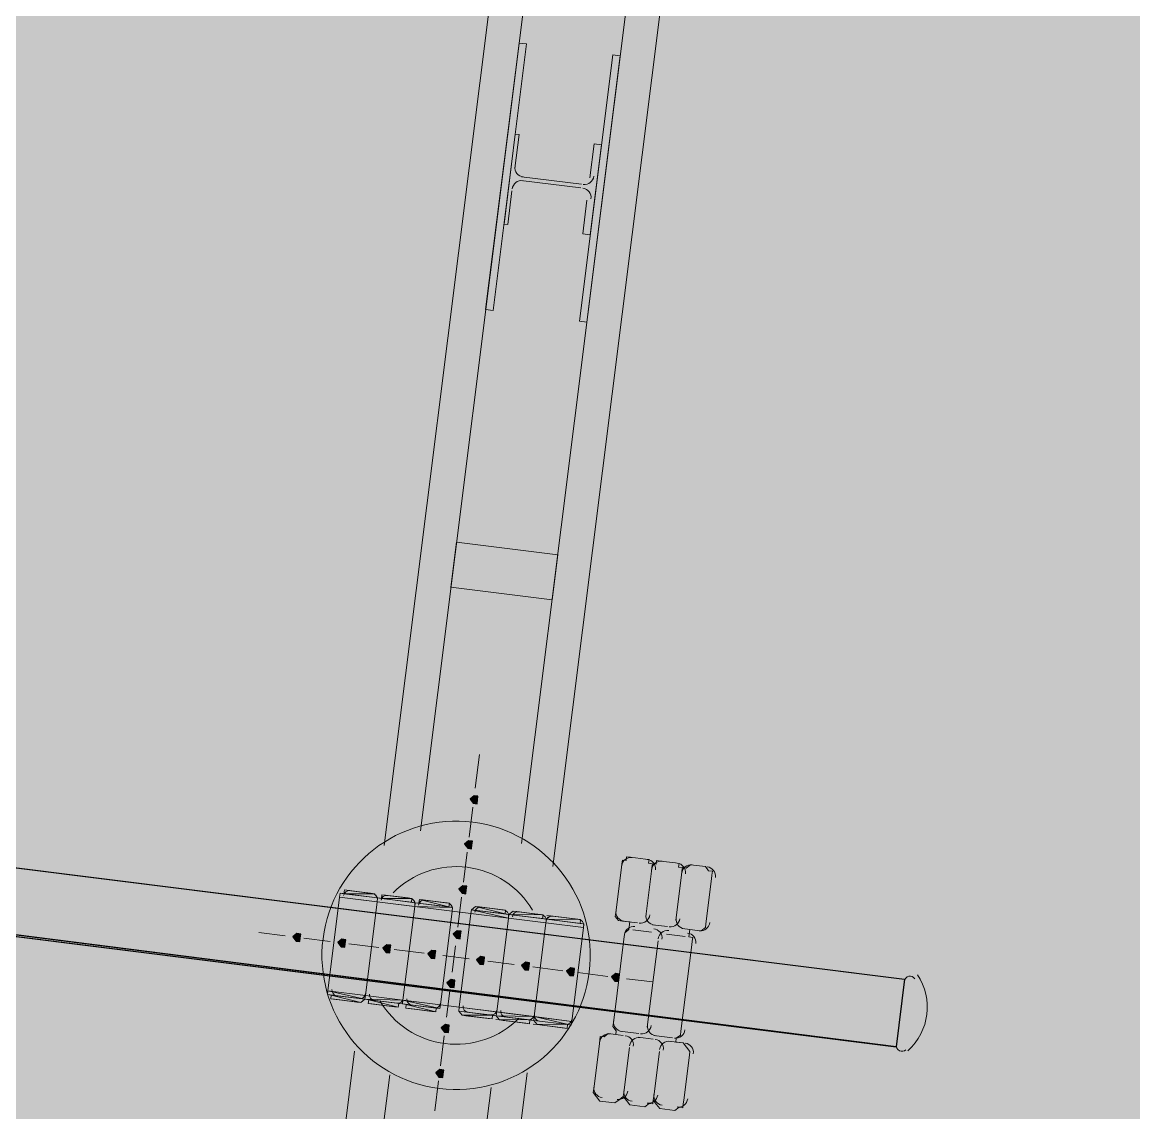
# Model space of a CAD drawing. Header units: metres. Extents: x -4 to 509425, y 7549 to 4732445.
# Drawn here: x 476070.667 to 476073.156, y 4719754.776 to 4719757.217 of the extents above; entities that cross this region are included whole.
import ezdxf

# ---------------------------------------------------------------- set-up
doc = ezdxf.new("R2010")
doc.units = ezdxf.units.M
doc.header["$LTSCALE"] = 0.01
doc.header["$MEASUREMENT"] = 0
doc.layers.get('0').update_dxf_attribs({"lineweight": 0})
doc.layers.add('_SUBESTACIÓN', color=1, linetype='Continuous')
doc.layers.add('SUBESTACION LA VID', color=253, linetype='Continuous')

# ---------------------------------------------------------------- blocks, each defined once
blk = doc.blocks.new('A$Cfff6051d')
at = {"layer": 'SUBESTACION LA VID', "transparency": 33554687}
h = blk.add_hatch(color=256, dxfattribs=at)
h.dxf.hatch_style = 2
h.paths.add_polyline_path([(476071.6864, 4719755.476), (476071.6874, 4719755.4844), (476071.679, 4719755.4854), (476071.6696, 4719755.4781), (476071.6769, 4719755.4686), (476071.6853, 4719755.4676)])
h = blk.add_hatch(color=256, dxfattribs=at)
h.dxf.hatch_style = 2
h.paths.add_polyline_path([(476071.6737, 4719755.3752), (476071.6748, 4719755.3836), (476071.6664, 4719755.3846), (476071.6569, 4719755.3773), (476071.6643, 4719755.3678), (476071.6727, 4719755.3668)])
h = blk.add_hatch(color=256, dxfattribs=at)
h.dxf.hatch_style = 2
h.paths.add_polyline_path([(476071.6611, 4719755.2744), (476071.6622, 4719755.2828), (476071.6538, 4719755.2838), (476071.6443, 4719755.2765), (476071.6517, 4719755.267), (476071.6601, 4719755.266)])
h = blk.add_hatch(color=256, dxfattribs=at)
h.dxf.hatch_style = 2
h.paths.add_polyline_path([(476071.6485, 4719755.1736), (476071.6495, 4719755.182), (476071.6411, 4719755.183), (476071.6317, 4719755.1757), (476071.639, 4719755.1662), (476071.6474, 4719755.1652)])
h = blk.add_hatch(color=256, dxfattribs=at)
h.dxf.hatch_style = 2
h.paths.add_polyline_path([(476071.2893, 4719755.1674), (476071.2904, 4719755.1758), (476071.282, 4719755.1768), (476071.2725, 4719755.1695), (476071.2799, 4719755.16), (476071.2883, 4719755.159)])
h = blk.add_hatch(color=256, dxfattribs=at)
h.dxf.hatch_style = 2
h.paths.add_polyline_path([(476071.3901, 4719755.1547), (476071.3912, 4719755.1631), (476071.3828, 4719755.1642), (476071.3733, 4719755.1569), (476071.3807, 4719755.1474), (476071.3891, 4719755.1463)])
h = blk.add_hatch(color=256, dxfattribs=at)
h.dxf.hatch_style = 2
h.paths.add_polyline_path([(476071.491, 4719755.1421), (476071.492, 4719755.1505), (476071.4836, 4719755.1516), (476071.4741, 4719755.1442), (476071.4815, 4719755.1348), (476071.4899, 4719755.1337)])
h = blk.add_hatch(color=256, dxfattribs=at)
h.dxf.hatch_style = 2
h.paths.add_polyline_path([(476071.5918, 4719755.1295), (476071.5928, 4719755.1379), (476071.5844, 4719755.1389), (476071.575, 4719755.1316), (476071.5823, 4719755.1221), (476071.5907, 4719755.1211)])
h = blk.add_hatch(color=256, dxfattribs=at)
h.dxf.hatch_style = 2
h.paths.add_polyline_path([(476071.701, 4719755.1158), (476071.702, 4719755.1242), (476071.6936, 4719755.1252), (476071.6842, 4719755.1179), (476071.6915, 4719755.1084), (476071.6999, 4719755.1074)])
h = blk.add_hatch(color=256, dxfattribs=at)
h.dxf.hatch_style = 2
h.paths.add_polyline_path([(476071.8018, 4719755.1031), (476071.8028, 4719755.1115), (476071.7944, 4719755.1126), (476071.785, 4719755.1052), (476071.7923, 4719755.0958), (476071.8007, 4719755.0947)])
h = blk.add_hatch(color=256, dxfattribs=at)
h.dxf.hatch_style = 2
h.paths.add_polyline_path([(476071.9026, 4719755.0905), (476071.9036, 4719755.0989), (476071.8952, 4719755.1), (476071.8858, 4719755.0926), (476071.8931, 4719755.0832), (476071.9015, 4719755.0821)])
h = blk.add_hatch(color=256, dxfattribs=at)
h.dxf.hatch_style = 2
h.paths.add_polyline_path([(476072.0034, 4719755.0779), (476072.0044, 4719755.0863), (476071.996, 4719755.0873), (476071.9866, 4719755.08), (476071.9939, 4719755.0705), (476072.0023, 4719755.0695)])
h = blk.add_hatch(color=256, dxfattribs=at)
h.dxf.hatch_style = 2
h.paths.add_polyline_path([(476071.6348, 4719755.0644), (476071.6358, 4719755.0728), (476071.6274, 4719755.0738), (476071.618, 4719755.0665), (476071.6253, 4719755.057), (476071.6337, 4719755.0559)])
h = blk.add_hatch(color=256, dxfattribs=at)
h.dxf.hatch_style = 2
h.paths.add_polyline_path([(476071.6221, 4719754.9635), (476071.6232, 4719754.9719), (476071.6148, 4719754.973), (476071.6053, 4719754.9657), (476071.6127, 4719754.9562), (476071.6211, 4719754.9551)])
h = blk.add_hatch(color=256, dxfattribs=at)
h.dxf.hatch_style = 2
h.paths.add_polyline_path([(476071.6095, 4719754.8627), (476071.6106, 4719754.8711), (476071.6022, 4719754.8722), (476071.5927, 4719754.8649), (476071.6, 4719754.8554), (476071.6084, 4719754.8543)])
at = {"layer": 'SUBESTACION LA VID', "lineweight": 15}
for p, q in [((476072.6429, 4719755.0745), (475976.8959, 4719767.0782)), ((476072.6239, 4719754.9233), (475976.8769, 4719766.927)), ((476071.8555, 4719758.3899), (476071.4774, 4719755.3742)), ((476072.2335, 4719758.3425), (476071.8554, 4719755.3268)), ((476071.5583, 4719755.4067), (476071.9247, 4719758.33)), ((476071.7851, 4719755.3783), (476072.1516, 4719758.3016)), ((476071.7835, 4719756.8631), (476071.9179, 4719756.8463)), ((476071.919, 4719756.8547), (476071.7846, 4719756.8715)), ((476071.6906, 4719755.5778), (476071.6811, 4719755.5022)), ((476071.6759, 4719755.4602), (476071.6675, 4719755.393)), ((476071.6632, 4719755.3594), (476071.6548, 4719755.2922)), ((476072.0287, 4719755.3477), (476072.0623, 4719755.3435)), ((476072.0959, 4719755.3393), (476072.1295, 4719755.3351)), ((476072.1631, 4719755.3309), (476072.1967, 4719755.3267)), ((476071.9961, 4719755.2238), (476072.0087, 4719755.3246)), ((476072.0633, 4719755.2154), (476072.0759, 4719755.3162)), ((476072.0759, 4719755.3162), (476072.0633, 4719755.2154)), ((476072.1305, 4719755.207), (476072.1431, 4719755.3078)), ((476072.1431, 4719755.3078), (476072.1305, 4719755.207)), ((476072.2103, 4719755.2994), (476072.1977, 4719755.1986)), ((476071.3776, 4719755.2587), (476071.3513, 4719755.0487)), ((476071.4469, 4719755.2671), (476071.3965, 4719755.2734)), ((476071.5309, 4719755.2566), (476071.4805, 4719755.2629)), ((476071.6506, 4719755.2586), (476071.6422, 4719755.1914)), ((476071.4616, 4719755.2482), (476071.4353, 4719755.0382)), ((476071.4353, 4719755.0382), (476071.4616, 4719755.2482)), ((476071.5456, 4719755.2376), (476071.5193, 4719755.0276)), ((476071.5193, 4719755.0276), (476071.5456, 4719755.2376)), ((476071.6149, 4719755.246), (476071.5645, 4719755.2523)), ((476071.6905, 4719755.2365), (476071.7409, 4719755.2302)), ((476071.6033, 4719755.0171), (476071.6296, 4719755.2271)), ((476071.6453, 4719755.0118), (476071.6716, 4719755.2219)), ((476071.7556, 4719755.2113), (476071.7293, 4719755.0013)), ((476071.7293, 4719755.0013), (476071.7556, 4719755.2113)), ((476071.7745, 4719755.226), (476071.8249, 4719755.2197)), ((476071.8501, 4719755.2165), (476071.9089, 4719755.2092)), ((476071.8396, 4719755.2008), (476071.8133, 4719754.9908)), ((476071.8133, 4719754.9908), (476071.8396, 4719755.2008)), ((476071.9236, 4719755.1903), (476071.8973, 4719754.9802)), ((476072.0444, 4719755.2007), (476072.0108, 4719755.2049)), ((476072.0276, 4719755.2028), (476072.0255, 4719755.186)), ((476072.0759, 4719755.1797), (476072.0339, 4719755.185)), ((476072.1116, 4719755.1923), (476072.078, 4719755.1965)), ((476072.1788, 4719755.1839), (476072.1452, 4719755.1881)), ((476072.162, 4719755.186), (476072.1599, 4719755.1692)), ((476071.2557, 4719755.1716), (476071.1969, 4719755.179)), ((476071.3565, 4719755.159), (476071.2977, 4719755.1663)), ((476072.015, 4719755.1703), (476071.9907, 4719754.9771)), ((476072.0906, 4719755.1608), (476072.0663, 4719754.9676)), ((476072.0663, 4719754.9676), (476072.0906, 4719755.1608)), ((476072.1515, 4719755.1702), (476072.1095, 4719755.1755)), ((476071.4657, 4719755.1453), (476071.3985, 4719755.1537)), ((476071.5666, 4719755.1326), (476071.4994, 4719755.1411)), ((476071.6369, 4719755.1494), (476071.6295, 4719755.0906)), ((476072.1419, 4719754.9581), (476072.1662, 4719755.1513)), ((476071.6674, 4719755.12), (476071.6086, 4719755.1274)), ((476071.7682, 4719755.1074), (476071.7094, 4719755.1147)), ((476071.8774, 4719755.0937), (476071.8102, 4719755.1021)), ((476071.9782, 4719755.081), (476071.911, 4719755.0895)), ((476072.079, 4719755.0684), (476072.0202, 4719755.0758)), ((476072.6418, 4719755.0661), (476072.6239, 4719754.9233)), ((476071.6243, 4719755.0486), (476071.6169, 4719754.9898)), ((476071.3659, 4719755.0298), (476071.4163, 4719755.0235)), ((476071.4499, 4719755.0193), (476071.5004, 4719755.0129)), ((476071.534, 4719755.0087), (476071.5844, 4719755.0024)), ((476071.7104, 4719754.9866), (476071.66, 4719754.9929)), ((476071.7944, 4719754.9761), (476071.744, 4719754.9824)), ((476071.8784, 4719754.9656), (476071.8196, 4719754.9729)), ((476071.996, 4719754.9508), (476071.997, 4719754.9592)), ((476072.0054, 4719754.9582), (476072.0474, 4719754.9529)), ((476071.6116, 4719754.9478), (476071.6032, 4719754.8806)), ((476072.0128, 4719754.9487), (476071.9792, 4719754.9529)), ((476072.08, 4719754.9403), (476072.0464, 4719754.9445)), ((476072.081, 4719754.9487), (476072.123, 4719754.9434)), ((476072.1472, 4719754.9319), (476072.1136, 4719754.9361)), ((476072.1304, 4719754.934), (476072.1314, 4719754.9424)), ((476071.034, 4719751.9059), (476071.4111, 4719754.9132)), ((476071.9592, 4719754.9298), (476071.9466, 4719754.829)), ((476072.0264, 4719754.9214), (476072.0138, 4719754.8206)), ((476072.0138, 4719754.8206), (476072.0264, 4719754.9214)), ((476072.0936, 4719754.913), (476072.081, 4719754.8122)), ((476072.081, 4719754.8122), (476072.0936, 4719754.913)), ((476072.1482, 4719754.8037), (476072.1608, 4719754.9045)), ((476071.4898, 4719754.8607), (476071.1233, 4719751.9374)), ((476071.4204, 4719751.8575), (476071.7975, 4719754.8648)), ((476071.7166, 4719754.8322), (476071.3501, 4719751.9089)), ((476071.599, 4719754.847), (476071.5906, 4719754.7798)), ((476071.9602, 4719754.8017), (476071.9938, 4719754.7975)), ((476072.0274, 4719754.7933), (476072.061, 4719754.7891)), ((476072.0946, 4719754.7849), (476072.1282, 4719754.7806))]:
    blk.add_line(p, q, dxfattribs=at)
at = {"layer": 'SUBESTACION LA VID', "lineweight": 0}
for p, q in [((476071.387, 4719755.2661), (476071.4626, 4719755.2566)), ((476071.387, 4719755.2661), (476071.4553, 4719755.266)), ((476071.387, 4719755.2661), (476071.4553, 4719755.266)), ((476071.3881, 4719755.2745), (476071.4553, 4719755.266)), ((476071.3881, 4719755.2745), (476071.4553, 4719755.266)), ((476071.3965, 4719755.2734), (476071.4553, 4719755.266)), ((476071.3965, 4719755.2734), (476071.4469, 4719755.2671)), ((476071.471, 4719755.2555), (476071.5382, 4719755.2471)), ((476071.471, 4719755.2555), (476071.5393, 4719755.2555)), ((476071.4721, 4719755.2639), (476071.5393, 4719755.2555)), ((476071.4721, 4719755.2639), (476071.5393, 4719755.2555)), ((476071.4721, 4719755.2639), (476071.5393, 4719755.2555)), ((476071.4721, 4719755.2639), (476071.5393, 4719755.2555)), ((476071.5456, 4719755.2376), (476071.6306, 4719755.2355)), ((476071.5466, 4719755.246), (476071.6306, 4719755.2355)), ((476071.5466, 4719755.246), (476071.6306, 4719755.2355)), ((476071.5466, 4719755.246), (476071.6222, 4719755.2366)), ((476071.5561, 4719755.2534), (476071.6222, 4719755.2366)), ((476071.5561, 4719755.2534), (476071.6233, 4719755.245)), ((476071.5561, 4719755.2534), (476071.6233, 4719755.245)), ((476071.5561, 4719755.2534), (476071.6233, 4719755.245)), ((476071.5561, 4719755.2534), (476071.6233, 4719755.245)), ((476071.5561, 4719755.2534), (476071.6149, 4719755.246)), ((476071.6726, 4719755.2303), (476071.7556, 4719755.2113)), ((476071.6726, 4719755.2303), (476071.7566, 4719755.2197)), ((476071.6726, 4719755.2303), (476071.7482, 4719755.2208)), ((476071.6821, 4719755.2376), (476071.7482, 4719755.2208)), ((476071.6821, 4719755.2376), (476071.7493, 4719755.2292)), ((476071.6821, 4719755.2376), (476071.7493, 4719755.2292)), ((476071.6821, 4719755.2376), (476071.7493, 4719755.2292)), ((476071.6821, 4719755.2376), (476071.7493, 4719755.2292)), ((476071.6905, 4719755.2365), (476071.7493, 4719755.2292)), ((476071.7566, 4719755.2197), (476071.8406, 4719755.2092)), ((476071.7566, 4719755.2197), (476071.8406, 4719755.2092)), ((476071.7566, 4719755.2197), (476071.8322, 4719755.2102)), ((476071.7566, 4719755.2197), (476071.8333, 4719755.2186)), ((476071.7661, 4719755.2271), (476071.8333, 4719755.2186)), ((476071.7661, 4719755.2271), (476071.8333, 4719755.2186)), ((476071.7661, 4719755.2271), (476071.8249, 4719755.2197)), ((476071.7661, 4719755.2271), (476071.8249, 4719755.2197)), ((476071.7745, 4719755.226), (476071.8249, 4719755.2197)), ((476071.8406, 4719755.2092), (476071.9247, 4719755.1987)), ((476071.8406, 4719755.2092), (476071.9163, 4719755.1997)), ((476071.8406, 4719755.2092), (476071.9163, 4719755.1997)), ((476071.8501, 4719755.2165), (476071.9173, 4719755.2081)), ((476071.8501, 4719755.2165), (476071.9089, 4719755.2092)), ((476071.8501, 4719755.2165), (476071.9089, 4719755.2092)), ((476071.8501, 4719755.2165), (476071.9089, 4719755.2092)), ((476071.8396, 4719755.2008), (476071.9236, 4719755.1903)), ((476072.6239, 4719754.9233), (476072.6429, 4719755.0745)), ((476071.4247, 4719755.0224), (476071.3586, 4719755.0392)), ((476071.5193, 4719755.0276), (476071.4353, 4719755.0382)), ((476071.4247, 4719755.0224), (476071.3575, 4719755.0308)), ((476071.4247, 4719755.0224), (476071.3575, 4719755.0308)), ((476071.4247, 4719755.0224), (476071.3659, 4719755.0298)), ((476071.5182, 4719755.0192), (476071.4342, 4719755.0298)), ((476071.5182, 4719755.0192), (476071.4342, 4719755.0298)), ((476071.5182, 4719755.0192), (476071.4342, 4719755.0298)), ((476071.5004, 4719755.0129), (476071.4415, 4719755.0203)), ((476071.5088, 4719755.0119), (476071.4415, 4719755.0203)), ((476071.5088, 4719755.0119), (476071.4415, 4719755.0203)), ((476071.5088, 4719755.0119), (476071.4415, 4719755.0203)), ((476071.5088, 4719755.0119), (476071.4415, 4719755.0203)), ((476071.5088, 4719755.0119), (476071.4426, 4719755.0287)), ((476071.5938, 4719755.0098), (476071.5182, 4719755.0192)), ((476071.6022, 4719755.0087), (476071.5182, 4719755.0192)), ((476071.6022, 4719755.0087), (476071.5182, 4719755.0192)), ((476071.6033, 4719755.0171), (476071.5193, 4719755.0276)), ((476071.5928, 4719755.0014), (476071.5256, 4719755.0098)), ((476071.5928, 4719755.0014), (476071.5256, 4719755.0098)), ((476071.5928, 4719755.0014), (476071.5256, 4719755.0098)), ((476071.5928, 4719755.0014), (476071.5266, 4719755.0182)), ((476071.7282, 4719754.9929), (476071.6442, 4719755.0034)), ((476071.7282, 4719754.9929), (476071.6442, 4719755.0034)), ((476071.7104, 4719754.9866), (476071.6516, 4719754.994)), ((476071.7188, 4719754.9856), (476071.6516, 4719754.994)), ((476071.7198, 4719754.994), (476071.6516, 4719754.994)), ((476071.8038, 4719754.9834), (476071.7272, 4719754.9845)), ((476071.8038, 4719754.9834), (476071.7282, 4719754.9929)), ((476071.8038, 4719754.9834), (476071.7282, 4719754.9929)), ((476071.7944, 4719754.9761), (476071.7356, 4719754.9835)), ((476071.8028, 4719754.975), (476071.7356, 4719754.9835)), ((476071.7944, 4719754.9761), (476071.744, 4719754.9824)), ((476071.8878, 4719754.9729), (476071.8122, 4719754.9824)), ((476071.8878, 4719754.9729), (476071.8122, 4719754.9824)), ((476071.8878, 4719754.9729), (476071.8112, 4719754.974)), ((476071.8784, 4719754.9656), (476071.8196, 4719754.9729)), ((476071.8784, 4719754.9656), (476071.8196, 4719754.9729)), ((476071.8784, 4719754.9656), (476071.8196, 4719754.9729)), ((476071.8868, 4719754.9645), (476071.8196, 4719754.9729)), ((476071.8868, 4719754.9645), (476071.8196, 4719754.9729))]:
    blk.add_line(p, q, dxfattribs=at)
at = {"layer": 'SUBESTACION LA VID', "lineweight": 15}
for points in [[(476072.6239, 4719754.9233), (476072.6429, 4719755.0745), (475976.8959, 4719767.0782), (475976.8769, 4719766.927), (476072.6239, 4719754.9233)], [(476071.7214, 4719756.5722), (476071.7962, 4719757.1687), (476071.7794, 4719757.1708), (476071.7046, 4719756.5744), (476071.7214, 4719756.5722)], [(476071.9146, 4719756.548), (476071.9894, 4719757.1444), (476072.0062, 4719757.1423), (476071.9314, 4719756.5459), (476071.9146, 4719756.548)], [(476071.7709, 4719756.9671), (476071.7457, 4719756.7655), (476071.7541, 4719756.7644), (476071.7635, 4719756.84)], [(476071.7699, 4719756.8904), (476071.7793, 4719756.966), (476071.7709, 4719756.9671)], [(476071.9315, 4719756.8189), (476071.9221, 4719756.7433), (476071.9389, 4719756.7412), (476071.9641, 4719756.9428), (476071.9473, 4719756.9449), (476071.9379, 4719756.8693)], [(476071.6267, 4719755.9527), (476071.6393, 4719756.0535), (476071.8662, 4719756.0251), (476071.8535, 4719755.9243), (476071.6267, 4719755.9527)], [(476072.1977, 4719755.1986), (476072.2103, 4719755.2994), (476072.2114, 4719755.3078), (476072.2124, 4719755.3162), (476072.204, 4719755.3172), (476072.1967, 4719755.3267), (476072.1631, 4719755.3309), (476072.1536, 4719755.3235), (476072.1452, 4719755.3246), (476072.1442, 4719755.3162), (476072.1431, 4719755.3078), (476072.1442, 4719755.3162), (476072.1452, 4719755.3246), (476072.1368, 4719755.3256), (476072.1379, 4719755.334), (476072.1295, 4719755.3351), (476072.0959, 4719755.3393), (476072.0875, 4719755.3404), (476072.0864, 4719755.332), (476072.078, 4719755.333), (476072.077, 4719755.3246), (476072.0759, 4719755.3162), (476072.077, 4719755.3246), (476072.078, 4719755.333), (476072.0696, 4719755.3341), (476072.0707, 4719755.3425), (476072.0623, 4719755.3435), (476072.0287, 4719755.3477), (476072.0203, 4719755.3488), (476072.0192, 4719755.3404), (476072.0108, 4719755.3414), (476072.0098, 4719755.333), (476072.0087, 4719755.3246), (476071.9961, 4719755.2238), (476071.995, 4719755.2154), (476072.0024, 4719755.206), (476072.0108, 4719755.2049), (476072.0276, 4719755.2028), (476072.0255, 4719755.186), (476072.016, 4719755.1787), (476072.015, 4719755.1703), (476071.9907, 4719754.9771), (476071.9897, 4719754.9687), (476071.997, 4719754.9592), (476071.996, 4719754.9508), (476071.9792, 4719754.9529), (476071.9697, 4719754.9456), (476071.9613, 4719754.9466), (476071.9603, 4719754.9382), (476071.9592, 4719754.9298), (476071.9466, 4719754.829), (476071.9455, 4719754.8206), (476071.9529, 4719754.8112), (476071.9602, 4719754.8017), (476071.9938, 4719754.7975), (476072.0033, 4719754.8048), (476072.0127, 4719754.8122), (476072.0138, 4719754.8206), (476072.0127, 4719754.8122), (476072.0201, 4719754.8027), (476072.0274, 4719754.7933), (476072.061, 4719754.7891), (476072.0705, 4719754.7964), (476072.0789, 4719754.7954), (476072.0799, 4719754.8038), (476072.081, 4719754.8122), (476072.0799, 4719754.8038), (476072.0873, 4719754.7943), (476072.0946, 4719754.7849), (476072.1282, 4719754.7806), (476072.1377, 4719754.788), (476072.1461, 4719754.7869), (476072.1471, 4719754.7953), (476072.1482, 4719754.8037), (476072.1608, 4719754.9045), (476072.1619, 4719754.9129), (476072.1545, 4719754.9224), (476072.1472, 4719754.9319), (476072.1304, 4719754.934), (476072.1314, 4719754.9424), (476072.1409, 4719754.9497), (476072.1419, 4719754.9581), (476072.1662, 4719755.1513), (476072.1672, 4719755.1597), (476072.1683, 4719755.1681), (476072.1599, 4719755.1692), (476072.162, 4719755.186), (476072.1788, 4719755.1839), (476072.1872, 4719755.1828), (476072.1966, 4719755.1902), (476072.1977, 4719755.1986)], [(476071.4973, 4719755.2608), (476071.4805, 4719755.2629), (476071.4721, 4719755.2639), (476071.471, 4719755.2555), (476071.4626, 4719755.2566), (476071.4616, 4719755.2482), (476071.4626, 4719755.2566), (476071.4553, 4719755.266), (476071.4469, 4719755.2671), (476071.3965, 4719755.2734), (476071.3881, 4719755.2745), (476071.387, 4719755.2661), (476071.3786, 4719755.2671), (476071.3776, 4719755.2587), (476071.3513, 4719755.0487), (476071.3502, 4719755.0403), (476071.3586, 4719755.0392), (476071.3575, 4719755.0308), (476071.3659, 4719755.0298), (476071.4163, 4719755.0235), (476071.4247, 4719755.0224), (476071.4342, 4719755.0298), (476071.4353, 4719755.0382), (476071.4342, 4719755.0298), (476071.4426, 4719755.0287), (476071.4415, 4719755.0203), (476071.4499, 4719755.0193), (476071.5004, 4719755.0129), (476071.5088, 4719755.0119), (476071.5098, 4719755.0203), (476071.5182, 4719755.0192), (476071.5193, 4719755.0276), (476071.5182, 4719755.0192), (476071.5266, 4719755.0182), (476071.5256, 4719755.0098), (476071.534, 4719755.0087), (476071.5844, 4719755.0024), (476071.5928, 4719755.0014), (476071.5938, 4719755.0098), (476071.6022, 4719755.0087), (476071.6033, 4719755.0171), (476071.6453, 4719755.0118), (476071.6442, 4719755.0034), (476071.6516, 4719754.994), (476071.66, 4719754.9929), (476071.7104, 4719754.9866), (476071.7188, 4719754.9856), (476071.7198, 4719754.994), (476071.7282, 4719754.9929), (476071.7293, 4719755.0013), (476071.7282, 4719754.9929), (476071.7356, 4719754.9835), (476071.744, 4719754.9824), (476071.7944, 4719754.9761), (476071.8028, 4719754.975), (476071.8038, 4719754.9834), (476071.8122, 4719754.9824), (476071.8133, 4719754.9908), (476071.8122, 4719754.9824), (476071.8196, 4719754.9729), (476071.8784, 4719754.9656), (476071.8868, 4719754.9645), (476071.8878, 4719754.9729), (476071.8962, 4719754.9718), (476071.8973, 4719754.9802), (476071.9236, 4719755.1903), (476071.9247, 4719755.1987), (476071.9163, 4719755.1997), (476071.9173, 4719755.2081), (476071.9089, 4719755.2092), (476071.8501, 4719755.2165), (476071.8406, 4719755.2092), (476071.8396, 4719755.2008), (476071.8406, 4719755.2092), (476071.8322, 4719755.2102), (476071.8333, 4719755.2186), (476071.8249, 4719755.2197), (476071.7745, 4719755.226), (476071.7661, 4719755.2271), (476071.7566, 4719755.2197), (476071.7556, 4719755.2113), (476071.7566, 4719755.2197), (476071.7482, 4719755.2208), (476071.7493, 4719755.2292), (476071.7409, 4719755.2302), (476071.6905, 4719755.2365), (476071.6821, 4719755.2376), (476071.6726, 4719755.2303), (476071.6716, 4719755.2219), (476071.6296, 4719755.2271), (476071.6306, 4719755.2355), (476071.6222, 4719755.2366), (476071.6233, 4719755.245), (476071.6149, 4719755.246), (476071.5645, 4719755.2523), (476071.5561, 4719755.2534), (476071.555, 4719755.245), (476071.5466, 4719755.246), (476071.5456, 4719755.2376), (476071.5466, 4719755.246), (476071.5382, 4719755.2471), (476071.5393, 4719755.2555), (476071.5309, 4719755.2566), (476071.4973, 4719755.2608)]]:
    blk.add_lwpolyline(points, dxfattribs=at)
at = {"layer": 'SUBESTACION LA VID'}
for points in [[(476071.6864, 4719755.476), (476071.6874, 4719755.4844), (476071.679, 4719755.4854), (476071.6696, 4719755.4781), (476071.6769, 4719755.4686), (476071.6853, 4719755.4676)], [(476071.6737, 4719755.3752), (476071.6748, 4719755.3836), (476071.6664, 4719755.3846), (476071.6569, 4719755.3773), (476071.6643, 4719755.3678), (476071.6727, 4719755.3668)], [(476071.6611, 4719755.2744), (476071.6622, 4719755.2828), (476071.6538, 4719755.2838), (476071.6443, 4719755.2765), (476071.6517, 4719755.267), (476071.6601, 4719755.266)], [(476071.6485, 4719755.1736), (476071.6495, 4719755.182), (476071.6411, 4719755.183), (476071.6317, 4719755.1757), (476071.639, 4719755.1662), (476071.6474, 4719755.1652)], [(476071.2893, 4719755.1674), (476071.2904, 4719755.1758), (476071.282, 4719755.1768), (476071.2725, 4719755.1695), (476071.2799, 4719755.16), (476071.2883, 4719755.159)], [(476071.3901, 4719755.1547), (476071.3912, 4719755.1631), (476071.3828, 4719755.1642), (476071.3733, 4719755.1569), (476071.3807, 4719755.1474), (476071.3891, 4719755.1463)], [(476071.491, 4719755.1421), (476071.492, 4719755.1505), (476071.4836, 4719755.1516), (476071.4741, 4719755.1442), (476071.4815, 4719755.1348), (476071.4899, 4719755.1337)], [(476071.5918, 4719755.1295), (476071.5928, 4719755.1379), (476071.5844, 4719755.1389), (476071.575, 4719755.1316), (476071.5823, 4719755.1221), (476071.5907, 4719755.1211)], [(476071.701, 4719755.1158), (476071.702, 4719755.1242), (476071.6936, 4719755.1252), (476071.6842, 4719755.1179), (476071.6915, 4719755.1084), (476071.6999, 4719755.1074)], [(476071.8018, 4719755.1031), (476071.8028, 4719755.1115), (476071.7944, 4719755.1126), (476071.785, 4719755.1052), (476071.7923, 4719755.0958), (476071.8007, 4719755.0947)], [(476071.9026, 4719755.0905), (476071.9036, 4719755.0989), (476071.8952, 4719755.1), (476071.8858, 4719755.0926), (476071.8931, 4719755.0832), (476071.9015, 4719755.0821)], [(476072.0034, 4719755.0779), (476072.0044, 4719755.0863), (476071.996, 4719755.0873), (476071.9866, 4719755.08), (476071.9939, 4719755.0705), (476072.0023, 4719755.0695)], [(476071.6348, 4719755.0644), (476071.6358, 4719755.0728), (476071.6274, 4719755.0738), (476071.618, 4719755.0665), (476071.6253, 4719755.057), (476071.6337, 4719755.0559)], [(476071.6221, 4719754.9635), (476071.6232, 4719754.9719), (476071.6148, 4719754.973), (476071.6053, 4719754.9657), (476071.6127, 4719754.9562), (476071.6211, 4719754.9551)], [(476071.6095, 4719754.8627), (476071.6106, 4719754.8711), (476071.6022, 4719754.8722), (476071.5927, 4719754.8649), (476071.6, 4719754.8554), (476071.6084, 4719754.8543)]]:
    blk.add_lwpolyline(points, close=True, dxfattribs=at)
at = {"layer": 'SUBESTACION LA VID', "lineweight": 0}
for points in [[(476071.6864, 4719755.476), (476071.6874, 4719755.4844), (476071.679, 4719755.4854), (476071.6696, 4719755.4781), (476071.6769, 4719755.4686), (476071.6853, 4719755.4676)], [(476071.6737, 4719755.3752), (476071.6748, 4719755.3836), (476071.6664, 4719755.3846), (476071.6569, 4719755.3773), (476071.6643, 4719755.3678), (476071.6727, 4719755.3668)], [(476071.6611, 4719755.2744), (476071.6622, 4719755.2828), (476071.6538, 4719755.2838), (476071.6443, 4719755.2765), (476071.6517, 4719755.267), (476071.6601, 4719755.266)], [(476071.6485, 4719755.1736), (476071.6495, 4719755.182), (476071.6411, 4719755.183), (476071.6317, 4719755.1757), (476071.639, 4719755.1662), (476071.6474, 4719755.1652)], [(476071.2893, 4719755.1674), (476071.2904, 4719755.1758), (476071.282, 4719755.1768), (476071.2725, 4719755.1695), (476071.2799, 4719755.16), (476071.2883, 4719755.159)], [(476071.3901, 4719755.1547), (476071.3912, 4719755.1631), (476071.3828, 4719755.1642), (476071.3733, 4719755.1569), (476071.3807, 4719755.1474), (476071.3891, 4719755.1463)], [(476071.491, 4719755.1421), (476071.492, 4719755.1505), (476071.4836, 4719755.1516), (476071.4741, 4719755.1442), (476071.4815, 4719755.1348), (476071.4899, 4719755.1337)], [(476071.5918, 4719755.1295), (476071.5928, 4719755.1379), (476071.5844, 4719755.1389), (476071.575, 4719755.1316), (476071.5823, 4719755.1221), (476071.5907, 4719755.1211)], [(476071.701, 4719755.1158), (476071.702, 4719755.1242), (476071.6936, 4719755.1252), (476071.6842, 4719755.1179), (476071.6915, 4719755.1084), (476071.6999, 4719755.1074)], [(476071.8018, 4719755.1031), (476071.8028, 4719755.1115), (476071.7944, 4719755.1126), (476071.785, 4719755.1052), (476071.7923, 4719755.0958), (476071.8007, 4719755.0947)], [(476071.9026, 4719755.0905), (476071.9036, 4719755.0989), (476071.8952, 4719755.1), (476071.8858, 4719755.0926), (476071.8931, 4719755.0832), (476071.9015, 4719755.0821)], [(476072.0034, 4719755.0779), (476072.0044, 4719755.0863), (476071.996, 4719755.0873), (476071.9866, 4719755.08), (476071.9939, 4719755.0705), (476072.0023, 4719755.0695)], [(476071.6348, 4719755.0644), (476071.6358, 4719755.0728), (476071.6274, 4719755.0738), (476071.618, 4719755.0665), (476071.6253, 4719755.057), (476071.6337, 4719755.0559)], [(476071.6221, 4719754.9635), (476071.6232, 4719754.9719), (476071.6148, 4719754.973), (476071.6053, 4719754.9657), (476071.6127, 4719754.9562), (476071.6211, 4719754.9551)], [(476071.6095, 4719754.8627), (476071.6106, 4719754.8711), (476071.6022, 4719754.8722), (476071.5927, 4719754.8649), (476071.6, 4719754.8554), (476071.6084, 4719754.8543)]]:
    blk.add_lwpolyline(points, close=True, dxfattribs=at)
for points in [[(476071.6296, 4719755.2271), (476071.3776, 4719755.2587), (476071.5456, 4719755.2376)], [(476071.5456, 4719755.2376), (476071.4616, 4719755.2482), (476071.3776, 4719755.2587)], [(476071.3786, 4719755.2671), (476071.4626, 4719755.2566), (476071.5466, 4719755.246), (476071.4626, 4719755.2566)], [(476071.3786, 4719755.2671), (476071.4626, 4719755.2566), (476071.3786, 4719755.2671)], [(476071.6306, 4719755.2355), (476071.5466, 4719755.246), (476071.4626, 4719755.2566), (476071.3786, 4719755.2671)], [(476071.6306, 4719755.2355), (476071.5466, 4719755.246), (476071.4626, 4719755.2566)], [(476071.4721, 4719755.2639), (476071.5309, 4719755.2566), (476071.4805, 4719755.2629)], [(476071.6726, 4719755.2303), (476071.7566, 4719755.2197), (476071.8406, 4719755.2092)], [(476071.6726, 4719755.2303), (476071.7566, 4719755.2197), (476071.8322, 4719755.2102)], [(476071.8396, 4719755.2008), (476071.7556, 4719755.2113), (476071.6716, 4719755.2219)], [(476071.8406, 4719755.2092), (476071.9173, 4719755.2081), (476071.8417, 4719755.2176)], [(476071.9247, 4719755.1987), (476071.8406, 4719755.2092), (476071.9163, 4719755.1997)], [(476071.3586, 4719755.0392), (476071.4342, 4719755.0298), (476071.3502, 4719755.0403)], [(476071.4342, 4719755.0298), (476071.3502, 4719755.0403), (476071.4342, 4719755.0298)], [(476071.3513, 4719755.0487), (476071.4342, 4719755.0298), (476071.5193, 4719755.0276), (476071.6022, 4719755.0087)], [(476071.3513, 4719755.0487), (476071.4353, 4719755.0382), (476071.6033, 4719755.0171)], [(476071.4247, 4719755.0224), (476071.3659, 4719755.0298), (476071.4247, 4719755.0224)], [(476071.4426, 4719755.0287), (476071.5182, 4719755.0192), (476071.6022, 4719755.0087)], [(476071.534, 4719755.0087), (476071.5928, 4719755.0014), (476071.5256, 4719755.0098)], [(476071.8973, 4719754.9802), (476071.6453, 4719755.0118), (476071.7293, 4719755.0013)], [(476071.7198, 4719754.994), (476071.6442, 4719755.0034), (476071.7282, 4719754.9929), (476071.8038, 4719754.9834)], [(476071.7188, 4719754.9856), (476071.6516, 4719754.994), (476071.7188, 4719754.9856)], [(476071.8122, 4719754.9824), (476071.7282, 4719754.9929), (476071.8133, 4719754.9908), (476071.8962, 4719754.9718)], [(476071.8133, 4719754.9908), (476071.7293, 4719755.0013), (476071.8973, 4719754.9802), (476071.8133, 4719754.9908)], [(476071.8028, 4719754.975), (476071.7356, 4719754.9835), (476071.8028, 4719754.975)], [(476071.8878, 4719754.9729), (476071.8122, 4719754.9824), (476071.8878, 4719754.9729)]]:
    blk.add_lwpolyline(points, dxfattribs=at)
at = {"layer": 'SUBESTACION LA VID'}
for points in [[(475976.8769, 4719766.927), (475976.8769, 4719766.927), (475976.8959, 4719767.0782), (475976.8959, 4719767.0782), (475976.8959, 4719767.0782), (476072.6239, 4719754.9233), (476072.6239, 4719754.9233), (476072.6239, 4719754.9233), (475976.8769, 4719766.927), (475976.8769, 4719766.927)], [(475976.8959, 4719767.0782), (475976.8959, 4719767.0782), (476072.6239, 4719754.9233), (476072.6239, 4719754.9233), (476072.6239, 4719754.9233), (476072.6429, 4719755.0745), (476072.6429, 4719755.0745), (476072.6429, 4719755.0745), (475976.8959, 4719767.0782), (475976.8959, 4719767.0782)]]:
    blk.add_open_spline(points, degree=3, knots=[0, 0, 0, 0, 1, 1, 1, 2, 2, 2, 3, 3, 3, 3], dxfattribs=at)
at = {"layer": 'SUBESTACION LA VID', "lineweight": 0}
for points in [[(475976.8769, 4719766.927), (475976.8769, 4719766.927), (475976.8959, 4719767.0782), (475976.8959, 4719767.0782), (475976.8959, 4719767.0782), (476072.6239, 4719754.9233), (476072.6239, 4719754.9233), (476072.6239, 4719754.9233), (475976.8769, 4719766.927), (475976.8769, 4719766.927)], [(475976.8959, 4719767.0782), (475976.8959, 4719767.0782), (476072.6239, 4719754.9233), (476072.6239, 4719754.9233), (476072.6239, 4719754.9233), (476072.6429, 4719755.0745), (476072.6429, 4719755.0745), (476072.6429, 4719755.0745), (475976.8959, 4719767.0782), (475976.8959, 4719767.0782)]]:
    blk.add_open_spline(points, degree=3, knots=[0, 0, 0, 0, 1, 1, 1, 2, 2, 2, 3, 3, 3, 3], dxfattribs=at)
at = {"layer": 'SUBESTACION LA VID', "lineweight": 15}
for points in [[(476071.7704, 4719756.8946), (476071.7689, 4719756.883), (476071.7772, 4719756.8724), (476071.7887, 4719756.871)], [(476071.7877, 4719756.8626), (476071.7761, 4719756.864), (476071.7655, 4719756.8558), (476071.7641, 4719756.8442)], [(476071.9232, 4719756.8541), (476071.9348, 4719756.8527), (476071.9453, 4719756.8609), (476071.9468, 4719756.8725)], [(476071.9405, 4719756.8221), (476071.9419, 4719756.8337), (476071.9337, 4719756.8443), (476071.9221, 4719756.8457)], [(476072.0329, 4719755.3472), (476072.0213, 4719755.3487), (476072.0107, 4719755.3404), (476072.0092, 4719755.3288)], [(476072.0848, 4719755.3194), (476072.0863, 4719755.3309), (476072.0781, 4719755.3415), (476072.0665, 4719755.343)], [(476072.1001, 4719755.3388), (476072.0885, 4719755.3402), (476072.0779, 4719755.332), (476072.0764, 4719755.3204)], [(476072.152, 4719755.3109), (476072.1535, 4719755.3225), (476072.1453, 4719755.3331), (476072.1337, 4719755.3346)], [(476072.1673, 4719755.3304), (476072.1557, 4719755.3318), (476072.1451, 4719755.3236), (476072.1436, 4719755.312)], [(476072.2192, 4719755.3025), (476072.2207, 4719755.3141), (476072.2125, 4719755.3247), (476072.2009, 4719755.3261)], [(476071.4007, 4719755.2729), (476071.3937, 4719755.2737), (476071.3874, 4719755.2688), (476071.3865, 4719755.2619)], [(476071.4621, 4719755.2524), (476071.463, 4719755.2593), (476071.458, 4719755.2657), (476071.4511, 4719755.2666)], [(476071.4847, 4719755.2623), (476071.4777, 4719755.2632), (476071.4714, 4719755.2583), (476071.4705, 4719755.2513)], [(476071.5461, 4719755.2418), (476071.547, 4719755.2488), (476071.542, 4719755.2552), (476071.5351, 4719755.256)], [(476071.5687, 4719755.2518), (476071.5617, 4719755.2527), (476071.5554, 4719755.2478), (476071.5545, 4719755.2408)], [(476071.6301, 4719755.2313), (476071.631, 4719755.2383), (476071.6261, 4719755.2446), (476071.6191, 4719755.2455)], [(476071.6947, 4719755.236), (476071.6877, 4719755.2369), (476071.6814, 4719755.232), (476071.6805, 4719755.225)], [(476071.7561, 4719755.2155), (476071.757, 4719755.2225), (476071.7521, 4719755.2288), (476071.7451, 4719755.2297)], [(476071.7787, 4719755.2255), (476071.7717, 4719755.2264), (476071.7654, 4719755.2214), (476071.7645, 4719755.2145)], [(476071.8401, 4719755.205), (476071.841, 4719755.2119), (476071.8361, 4719755.2183), (476071.8291, 4719755.2192)], [(476071.8543, 4719755.216), (476071.8474, 4719755.2169), (476071.841, 4719755.2119), (476071.8401, 4719755.205)], [(476071.9241, 4719755.1945), (476071.925, 4719755.2014), (476071.9201, 4719755.2078), (476071.9131, 4719755.2086)], [(476071.9966, 4719755.228), (476071.9951, 4719755.2164), (476072.0034, 4719755.2059), (476072.015, 4719755.2044)], [(476072.0486, 4719755.2002), (476072.0602, 4719755.1987), (476072.0707, 4719755.207), (476072.0722, 4719755.2186)], [(476072.0638, 4719755.2196), (476072.0623, 4719755.208), (476072.0706, 4719755.1974), (476072.0822, 4719755.196)], [(476072.1158, 4719755.1918), (476072.1274, 4719755.1903), (476072.138, 4719755.1985), (476072.1394, 4719755.2101)], [(476072.131, 4719755.2112), (476072.1296, 4719755.1996), (476072.1378, 4719755.189), (476072.1494, 4719755.1875)], [(476072.039, 4719755.1928), (476072.0274, 4719755.1943), (476072.0169, 4719755.186), (476072.0155, 4719755.1744)], [(476072.0995, 4719755.164), (476072.1009, 4719755.1756), (476072.0926, 4719755.1862), (476072.081, 4719755.1876)], [(476072.1146, 4719755.1834), (476072.103, 4719755.1848), (476072.0925, 4719755.1765), (476072.0911, 4719755.1649)], [(476072.183, 4719755.1833), (476072.1946, 4719755.1819), (476072.2052, 4719755.1901), (476072.2066, 4719755.2017)], [(476072.1751, 4719755.1545), (476072.1765, 4719755.1661), (476072.1682, 4719755.1767), (476072.1566, 4719755.1781)], [(476072.6504, 4719754.9146), (476072.6987, 4719754.9582), (476072.7078, 4719755.0306), (476072.6717, 4719755.0848)], [(476071.3602, 4719755.0518), (476071.3593, 4719755.0449), (476071.3642, 4719755.0385), (476071.3712, 4719755.0377)], [(476071.4216, 4719755.0313), (476071.4286, 4719755.0305), (476071.4349, 4719755.0354), (476071.4358, 4719755.0424)], [(476071.4442, 4719755.0413), (476071.4433, 4719755.0344), (476071.4482, 4719755.028), (476071.4552, 4719755.0271)], [(476071.5056, 4719755.0208), (476071.5126, 4719755.0199), (476071.5189, 4719755.0249), (476071.5198, 4719755.0318)], [(476071.5282, 4719755.0308), (476071.5273, 4719755.0238), (476071.5322, 4719755.0175), (476071.5392, 4719755.0166)], [(476071.5896, 4719755.0103), (476071.5966, 4719755.0094), (476071.6029, 4719755.0143), (476071.6038, 4719755.0213)], [(476071.6542, 4719755.015), (476071.6533, 4719755.008), (476071.6583, 4719755.0017), (476071.6652, 4719755.0008)], [(476071.7156, 4719754.9945), (476071.7226, 4719754.9936), (476071.7289, 4719754.9985), (476071.7298, 4719755.0055)], [(476071.7382, 4719755.0045), (476071.7373, 4719754.9975), (476071.7423, 4719754.9911), (476071.7492, 4719754.9903)], [(476071.7996, 4719754.984), (476071.8066, 4719754.9831), (476071.8129, 4719754.988), (476071.8138, 4719754.995)], [(476071.8138, 4719754.995), (476071.8129, 4719754.988), (476071.8179, 4719754.9817), (476071.8248, 4719754.9808)], [(476071.8836, 4719754.9734), (476071.8906, 4719754.9726), (476071.8969, 4719754.9775), (476071.8978, 4719754.9844)], [(476071.9912, 4719754.9812), (476071.9898, 4719754.9696), (476071.9981, 4719754.959), (476072.0097, 4719754.9576)], [(476072.0517, 4719754.9524), (476072.0633, 4719754.9509), (476072.0739, 4719754.9592), (476072.0753, 4719754.9708)], [(476072.0668, 4719754.9717), (476072.0654, 4719754.9601), (476072.0737, 4719754.9495), (476072.0853, 4719754.9481)], [(476072.1273, 4719754.9429), (476072.1389, 4719754.9415), (476072.1495, 4719754.9497), (476072.1509, 4719754.9613)], [(476071.9834, 4719754.9524), (476071.9718, 4719754.9538), (476071.9612, 4719754.9456), (476071.9597, 4719754.934)], [(476072.0353, 4719754.9245), (476072.0368, 4719754.9361), (476072.0286, 4719754.9467), (476072.017, 4719754.9482)], [(476072.0506, 4719754.944), (476072.039, 4719754.9454), (476072.0284, 4719754.9372), (476072.0269, 4719754.9256)], [(476072.1025, 4719754.9161), (476072.104, 4719754.9277), (476072.0958, 4719754.9383), (476072.0842, 4719754.9398)], [(476072.1178, 4719754.9355), (476072.1062, 4719754.937), (476072.0956, 4719754.9288), (476072.0941, 4719754.9172)], [(476072.1697, 4719754.9077), (476072.1712, 4719754.9193), (476072.163, 4719754.9299), (476072.1514, 4719754.9313)], [(476071.9471, 4719754.8332), (476071.9456, 4719754.8216), (476071.9539, 4719754.811), (476071.9655, 4719754.8096)], [(476071.9991, 4719754.8054), (476072.0107, 4719754.8039), (476072.0212, 4719754.8121), (476072.0227, 4719754.8237)], [(476072.0143, 4719754.8248), (476072.0128, 4719754.8132), (476072.0211, 4719754.8026), (476072.0327, 4719754.8012)], [(476072.0663, 4719754.7969), (476072.0779, 4719754.7955), (476072.0885, 4719754.8037), (476072.0899, 4719754.8153)], [(476072.0815, 4719754.8164), (476072.0801, 4719754.8048), (476072.0883, 4719754.7942), (476072.0999, 4719754.7927)], [(476072.1335, 4719754.7885), (476072.1451, 4719754.7871), (476072.1557, 4719754.7953), (476072.1571, 4719754.8069)]]:
    blk.add_open_spline(points, degree=3, dxfattribs=at)
for points, knots in [([(476071.3403, 4719755.1653), (476071.3196, 4719755.0006), (476071.4364, 4719754.8503), (476071.6011, 4719754.8297), (476071.7658, 4719754.809), (476071.916, 4719754.9258), (476071.9367, 4719755.0905), (476071.9573, 4719755.2552), (476071.8406, 4719755.4054), (476071.6759, 4719755.4261), (476071.5112, 4719755.4467), (476071.3609, 4719755.33), (476071.3403, 4719755.1653)], [0, 0, 0, 0, 1, 1, 1, 2, 2, 2, 3, 3, 3, 4, 4, 4, 4]), ([(476071.8098, 4719755.2289), (476071.7785, 4719755.282), (476071.7244, 4719755.3176), (476071.6632, 4719755.3253), (476071.6021, 4719755.333), (476071.5408, 4719755.3118), (476071.4974, 4719755.2681)], [0, 0, 0, 0, 1, 1, 1, 2, 2, 2, 2]), ([(476072.6655, 4719755.0757), (476072.6626, 4719755.0802), (476072.6572, 4719755.0823), (476072.652, 4719755.0811), (476072.6469, 4719755.0798), (476072.643, 4719755.0755), (476072.6423, 4719755.0703)], [0, 0, 0, 0, 1, 1, 1, 2, 2, 2, 2]), ([(476071.4675, 4719755.0262), (476071.4988, 4719754.9734), (476071.5528, 4719754.9381), (476071.6137, 4719754.9305), (476071.6746, 4719754.9228), (476071.7357, 4719754.9437), (476071.7791, 4719754.9871)], [0, 0, 0, 0, 1, 1, 1, 2, 2, 2, 2]), ([(476072.6244, 4719754.9275), (476072.6238, 4719754.9222), (476072.6265, 4719754.9171), (476072.6312, 4719754.9146), (476072.6359, 4719754.9122), (476072.6416, 4719754.9129), (476072.6455, 4719754.9165)], [0, 0, 0, 0, 1, 1, 1, 2, 2, 2, 2])]:
    blk.add_open_spline(points, degree=3, knots=knots, dxfattribs=at)

msp = doc.modelspace()

# ---------------------------------------------------------------- hatches: boundary and pattern name
at = {"layer": '_SUBESTACIÓN', "transparency": 33554559}
h = msp.add_hatch(color=1, dxfattribs=at)
h.dxf.hatch_style = 1
h.paths.add_polyline_path([(475968.6399, 4719805.825), (476089.9386, 4719790.615), (476078.1686, 4719696.74), (475956.8686, 4719711.9502)])

# ---------------------------------------------------------------- block references
at = {"linetype": 'Continuous'}
msp.add_blockref('A$Cfff6051d', (0, 0), dxfattribs=at)

doc.saveas('drawing.dxf')
